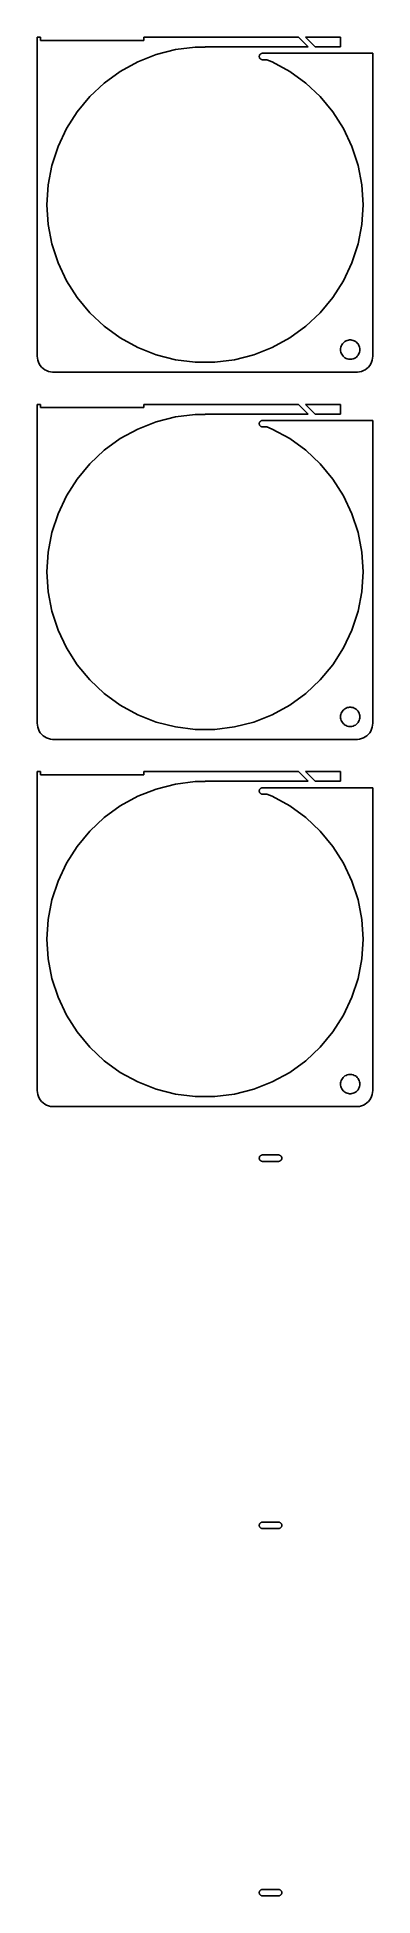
# Model space of a CAD drawing. Header units: metres. Extents: x -52 to 52, y 45 to 622.
import ezdxf

# ---------------------------------------------------------------- set-up
doc = ezdxf.new("R2010")
doc.units = ezdxf.units.M

msp = doc.modelspace()

# ---------------------------------------------------------------- linework, layer by layer
for p, q in [((-51, 622), (-52, 622)), ((-52, 622), (-52, 523)), ((-51, 621), (-51, 622)), ((-19, 621), (-51, 621)), ((29.0099, 621.99), (-19, 621.99)), ((-19, 621.99), (-19, 621)), ((-15.1418, 616.602), (-9.1817, 618.132)), ((-9.1817, 618.132), (-3.0767, 618.903)), ((-3.0767, 618.903), (0, 618.903)), ((0, 618.903), (0, 619)), ((0, 619), (32, 619)), ((32, 619), (29.0099, 621.99)), ((42, 621.99), (31.1312, 621.99)), ((31.1312, 621.99), (34.1213, 619)), ((34.1213, 619), (42, 619)), ((42, 619), (42, 621.99)), ((-26.2555, 611.372), (-20.8632, 614.337)), ((-20.8632, 614.337), (-15.1418, 616.602)), ((16.8189, 616.125), (16.811, 616)), ((16.811, 616), (16.8189, 615.875)), ((16.8424, 616.249), (16.8189, 616.125)), ((16.8189, 615.875), (16.8424, 615.751)), ((16.8812, 616.368), (16.8424, 616.249)), ((16.8424, 615.751), (16.8812, 615.632)), ((16.9347, 616.482), (16.8812, 616.368)), ((16.8812, 615.632), (16.9347, 615.518)), ((17.002, 616.588), (16.9347, 616.482)), ((16.9347, 615.518), (17.002, 615.412)), ((17.082, 616.685), (17.002, 616.588)), ((17.002, 615.412), (17.082, 615.315)), ((17.1736, 616.771), (17.082, 616.685)), ((17.082, 615.315), (17.1736, 615.229)), ((17.2752, 616.844), (17.1736, 616.771)), ((17.1736, 615.229), (17.2752, 615.156)), ((17.3852, 616.905), (17.2752, 616.844)), ((17.2752, 615.156), (17.3852, 615.095)), ((17.502, 616.951), (17.3852, 616.905)), ((17.3852, 615.095), (17.502, 615.049)), ((17.6236, 616.982), (17.502, 616.951)), ((17.502, 615.049), (17.6236, 615.018)), ((17.7482, 616.998), (17.6236, 616.982)), ((17.6236, 615.018), (17.7482, 615.002)), ((18.561, 616.998), (17.7482, 616.998)), ((17.7482, 615.002), (19.1824, 615.002)), ((52, 617), (18.561, 617)), ((18.561, 617), (18.561, 616.998)), ((19.1824, 615.002), (20.8632, 614.337)), ((20.8632, 614.337), (26.2555, 611.372)), ((52, 523), (52, 617)), ((-35.7195, 603.543), (-31.2338, 607.755)), ((-31.2338, 607.755), (-26.2555, 611.372)), ((26.2555, 611.372), (31.2338, 607.755)), ((31.2338, 607.755), (35.7195, 603.543)), ((-39.6418, 598.801), (-35.7195, 603.543)), ((35.7195, 603.543), (39.6418, 598.801)), ((-42.939, 593.606), (-39.6418, 598.801)), ((39.6418, 598.801), (42.939, 593.606)), ((-45.559, 588.038), (-42.939, 593.606)), ((42.939, 593.606), (45.559, 588.038)), ((-47.4606, 582.186), (-45.559, 588.038)), ((45.559, 588.038), (47.4606, 582.186)), ((-48.6136, 576.141), (-47.4606, 582.186)), ((47.4606, 582.186), (48.6136, 576.141)), ((-49, 570), (-48.6136, 576.141)), ((48.6136, 576.141), (49, 570)), ((-48.6136, 563.859), (-49, 570)), ((49, 570), (48.6136, 563.859)), ((-47.4606, 557.814), (-48.6136, 563.859)), ((48.6136, 563.859), (47.4606, 557.814)), ((-45.559, 551.962), (-47.4606, 557.814)), ((47.4606, 557.814), (45.559, 551.962)), ((-42.939, 546.394), (-45.559, 551.962)), ((45.559, 551.962), (42.939, 546.394)), ((-39.6418, 541.199), (-42.939, 546.394)), ((42.939, 546.394), (39.6418, 541.199)), ((-35.7195, 536.457), (-39.6418, 541.199)), ((39.6418, 541.199), (35.7195, 536.457)), ((-31.2338, 532.245), (-35.7195, 536.457)), ((-26.2555, 528.628), (-31.2338, 532.245)), ((31.2338, 532.245), (26.2555, 528.628)), ((35.7195, 536.457), (31.2338, 532.245)), ((-20.8632, 525.663), (-26.2555, 528.628)), ((-15.1418, 523.398), (-20.8632, 525.663)), ((20.8632, 525.663), (15.1418, 523.398)), ((26.2555, 528.628), (20.8632, 525.663)), ((42, 525), (42.0237, 525.376)), ((42.0237, 525.376), (42.0942, 525.746)), ((42.0942, 525.746), (42.2107, 526.104)), ((42.2107, 526.104), (42.3711, 526.445)), ((42.3711, 526.445), (42.5729, 526.763)), ((42.5729, 526.763), (42.8131, 527.054)), ((42.8131, 527.054), (43.0877, 527.312)), ((43.0877, 527.312), (43.3925, 527.533)), ((43.3925, 527.533), (43.7227, 527.714)), ((43.7227, 527.714), (44.0729, 527.853)), ((44.0729, 527.853), (44.4379, 527.947)), ((44.4379, 527.947), (44.8116, 527.994)), ((44.8116, 527.994), (45.1884, 527.994)), ((45.1884, 527.994), (45.5621, 527.947)), ((45.5621, 527.947), (45.927, 527.853)), ((45.927, 527.853), (46.2773, 527.714)), ((46.2773, 527.714), (46.6075, 527.533)), ((46.6075, 527.533), (46.9123, 527.312)), ((46.9123, 527.312), (47.1869, 527.054)), ((47.1869, 527.054), (47.427, 526.763)), ((47.427, 526.763), (47.6289, 526.445)), ((47.6289, 526.445), (47.7893, 526.104)), ((47.7893, 526.104), (47.9057, 525.746)), ((47.9057, 525.746), (47.9763, 525.376)), ((47.9763, 525.376), (48, 525)), ((-52, 523), (-51.9606, 522.373)), ((-51.9606, 522.373), (-51.8429, 521.757)), ((-51.8429, 521.757), (-51.6489, 521.159)), ((-51.6489, 521.159), (-51.3815, 520.591)), ((-51.3815, 520.591), (-51.0451, 520.061)), ((-51.0451, 520.061), (-50.6448, 519.577)), ((-50.6448, 519.577), (-50.1871, 519.147)), ((-9.1817, 521.868), (-15.1418, 523.398)), ((-3.0767, 521.097), (-9.1817, 521.868)), ((3.0767, 521.097), (-3.0767, 521.097)), ((9.1817, 521.868), (3.0767, 521.097)), ((15.1418, 523.398), (9.1817, 521.868)), ((42.0237, 524.624), (42, 525)), ((42.0942, 524.254), (42.0237, 524.624)), ((42.2107, 523.896), (42.0942, 524.254)), ((42.3711, 523.555), (42.2107, 523.896)), ((42.5729, 523.237), (42.3711, 523.555)), ((42.8131, 522.946), (42.5729, 523.237)), ((43.0877, 522.688), (42.8131, 522.946)), ((43.3925, 522.467), (43.0877, 522.688)), ((43.7227, 522.286), (43.3925, 522.467)), ((44.0729, 522.147), (43.7227, 522.286)), ((44.4379, 522.053), (44.0729, 522.147)), ((44.8116, 522.006), (44.4379, 522.053)), ((45.1884, 522.006), (44.8116, 522.006)), ((45.5621, 522.053), (45.1884, 522.006)), ((45.927, 522.147), (45.5621, 522.053)), ((46.2773, 522.286), (45.927, 522.147)), ((46.6075, 522.467), (46.2773, 522.286)), ((46.9123, 522.688), (46.6075, 522.467)), ((47.1869, 522.946), (46.9123, 522.688)), ((47.427, 523.237), (47.1869, 522.946)), ((47.6289, 523.555), (47.427, 523.237)), ((47.7893, 523.896), (47.6289, 523.555)), ((47.9057, 524.254), (47.7893, 523.896)), ((47.9763, 524.624), (47.9057, 524.254)), ((48, 525), (47.9763, 524.624)), ((50.1871, 519.147), (50.6448, 519.577)), ((50.6448, 519.577), (51.0451, 520.061)), ((51.0451, 520.061), (51.3815, 520.591)), ((51.3815, 520.591), (51.6489, 521.159)), ((51.6489, 521.159), (51.8429, 521.757)), ((51.8429, 521.757), (51.9606, 522.373)), ((51.9606, 522.373), (52, 523)), ((-50.1871, 519.147), (-49.6791, 518.778)), ((-49.6791, 518.778), (-49.1289, 518.476)), ((-49.1289, 518.476), (-48.5451, 518.245)), ((-48.5451, 518.245), (-47.9369, 518.089)), ((-47.9369, 518.089), (-47.3139, 518.01)), ((-47.3139, 518.01), (47.3139, 518.01)), ((47.3139, 518.01), (47.9369, 518.089)), ((47.9369, 518.089), (48.5451, 518.245)), ((48.5451, 518.245), (49.1289, 518.476)), ((49.1289, 518.476), (49.6791, 518.778)), ((49.6791, 518.778), (50.1871, 519.147)), ((-51, 508), (-52, 508)), ((-52, 508), (-52, 409)), ((-51, 507), (-51, 508)), ((29.0099, 507.99), (-19, 507.99)), ((-19, 507.99), (-19, 507)), ((32, 505), (29.0099, 507.99)), ((42, 507.99), (31.1312, 507.99)), ((31.1312, 507.99), (34.1213, 505)), ((42, 505), (42, 507.99)), ((-19, 507), (-51, 507)), ((-20.8632, 500.337), (-15.1418, 502.602)), ((-15.1418, 502.602), (-9.1817, 504.132)), ((-9.1817, 504.132), (-3.0767, 504.903)), ((-3.0767, 504.903), (0, 504.903)), ((0, 504.903), (0, 505)), ((0, 505), (32, 505)), ((16.8189, 502.125), (16.811, 502)), ((16.811, 502), (16.8189, 501.875)), ((16.8424, 502.249), (16.8189, 502.125)), ((16.8812, 502.368), (16.8424, 502.249)), ((16.9347, 502.482), (16.8812, 502.368)), ((17.002, 502.588), (16.9347, 502.482)), ((17.082, 502.685), (17.002, 502.588)), ((17.1736, 502.771), (17.082, 502.685)), ((17.2752, 502.844), (17.1736, 502.771)), ((17.3852, 502.905), (17.2752, 502.844)), ((17.502, 502.951), (17.3852, 502.905)), ((17.6236, 502.982), (17.502, 502.951)), ((17.7482, 502.998), (17.6236, 502.982)), ((18.561, 502.998), (17.7482, 502.998)), ((52, 503), (18.561, 503)), ((18.561, 503), (18.561, 502.998)), ((34.1213, 505), (42, 505)), ((52, 409), (52, 503)), ((-31.2338, 493.755), (-26.2555, 497.372)), ((-26.2555, 497.372), (-20.8632, 500.337)), ((16.8189, 501.875), (16.8424, 501.751)), ((16.8424, 501.751), (16.8812, 501.632)), ((16.8812, 501.632), (16.9347, 501.518)), ((16.9347, 501.518), (17.002, 501.412)), ((17.002, 501.412), (17.082, 501.315)), ((17.082, 501.315), (17.1736, 501.229)), ((17.1736, 501.229), (17.2752, 501.156)), ((17.2752, 501.156), (17.3852, 501.095)), ((17.3852, 501.095), (17.502, 501.049)), ((17.502, 501.049), (17.6236, 501.018)), ((17.6236, 501.018), (17.7482, 501.002)), ((17.7482, 501.002), (19.1824, 501.002)), ((19.1824, 501.002), (20.8632, 500.337)), ((20.8632, 500.337), (26.2555, 497.372)), ((26.2555, 497.372), (31.2338, 493.755)), ((-35.7195, 489.543), (-31.2338, 493.755)), ((31.2338, 493.755), (35.7195, 489.543)), ((-42.939, 479.606), (-39.6418, 484.801)), ((-39.6418, 484.801), (-35.7195, 489.543)), ((35.7195, 489.543), (39.6418, 484.801)), ((39.6418, 484.801), (42.939, 479.606)), ((-45.559, 474.038), (-42.939, 479.606)), ((42.939, 479.606), (45.559, 474.038)), ((-47.4606, 468.186), (-45.559, 474.038)), ((45.559, 474.038), (47.4606, 468.186)), ((-48.6136, 462.141), (-47.4606, 468.186)), ((47.4606, 468.186), (48.6136, 462.141)), ((-49, 456), (-48.6136, 462.141)), ((48.6136, 462.141), (49, 456)), ((-48.6136, 449.859), (-49, 456)), ((49, 456), (48.6136, 449.859)), ((-47.4606, 443.814), (-48.6136, 449.859)), ((48.6136, 449.859), (47.4606, 443.814)), ((-45.559, 437.962), (-47.4606, 443.814)), ((47.4606, 443.814), (45.559, 437.962)), ((-42.939, 432.394), (-45.559, 437.962)), ((45.559, 437.962), (42.939, 432.394)), ((-39.6418, 427.199), (-42.939, 432.394)), ((-35.7195, 422.457), (-39.6418, 427.199)), ((39.6418, 427.199), (35.7195, 422.457)), ((42.939, 432.394), (39.6418, 427.199)), ((-31.2338, 418.245), (-35.7195, 422.457)), ((35.7195, 422.457), (31.2338, 418.245)), ((-26.2555, 414.628), (-31.2338, 418.245)), ((31.2338, 418.245), (26.2555, 414.628)), ((-20.8632, 411.663), (-26.2555, 414.628)), ((-15.1418, 409.398), (-20.8632, 411.663)), ((20.8632, 411.663), (15.1418, 409.398)), ((26.2555, 414.628), (20.8632, 411.663)), ((42, 411), (42.0237, 411.376)), ((42.0237, 410.624), (42, 411)), ((42.0237, 411.376), (42.0942, 411.746)), ((42.0942, 410.254), (42.0237, 410.624)), ((42.0942, 411.746), (42.2107, 412.104)), ((42.2107, 409.896), (42.0942, 410.254)), ((42.2107, 412.104), (42.3711, 412.445)), ((42.3711, 409.555), (42.2107, 409.896)), ((42.3711, 412.445), (42.5729, 412.763)), ((42.5729, 412.763), (42.8131, 413.054)), ((42.8131, 413.054), (43.0877, 413.312)), ((43.0877, 413.312), (43.3925, 413.533)), ((43.3925, 413.533), (43.7227, 413.714)), ((43.7227, 413.714), (44.0729, 413.853)), ((44.0729, 413.853), (44.4379, 413.947)), ((44.4379, 413.947), (44.8116, 413.994)), ((44.8116, 413.994), (45.1884, 413.994)), ((45.1884, 413.994), (45.5621, 413.947)), ((45.5621, 413.947), (45.927, 413.853)), ((45.927, 413.853), (46.2773, 413.714)), ((46.2773, 413.714), (46.6075, 413.533)), ((46.6075, 413.533), (46.9123, 413.312)), ((46.9123, 413.312), (47.1869, 413.054)), ((47.1869, 413.054), (47.427, 412.763)), ((47.427, 412.763), (47.6289, 412.445)), ((47.6289, 412.445), (47.7893, 412.104)), ((47.7893, 409.896), (47.6289, 409.555)), ((47.7893, 412.104), (47.9057, 411.746)), ((47.9057, 410.254), (47.7893, 409.896)), ((47.9057, 411.746), (47.9763, 411.376)), ((47.9763, 410.624), (47.9057, 410.254)), ((47.9763, 411.376), (48, 411)), ((48, 411), (47.9763, 410.624)), ((-52, 409), (-51.9606, 408.373)), ((-51.9606, 408.373), (-51.8429, 407.757)), ((-51.8429, 407.757), (-51.6489, 407.159)), ((-51.6489, 407.159), (-51.3815, 406.591)), ((-51.3815, 406.591), (-51.0451, 406.061)), ((-51.0451, 406.061), (-50.6448, 405.577)), ((-50.6448, 405.577), (-50.1871, 405.147)), ((-50.1871, 405.147), (-49.6791, 404.778)), ((-49.6791, 404.778), (-49.1289, 404.476)), ((-49.1289, 404.476), (-48.5451, 404.245)), ((-48.5451, 404.245), (-47.9369, 404.089)), ((-47.9369, 404.089), (-47.3139, 404.01)), ((-47.3139, 404.01), (47.3139, 404.01)), ((-9.1817, 407.868), (-15.1418, 409.398)), ((-3.0767, 407.097), (-9.1817, 407.868)), ((3.0767, 407.097), (-3.0767, 407.097)), ((9.1817, 407.868), (3.0767, 407.097)), ((15.1418, 409.398), (9.1817, 407.868)), ((42.5729, 409.237), (42.3711, 409.555)), ((42.8131, 408.946), (42.5729, 409.237)), ((43.0877, 408.688), (42.8131, 408.946)), ((43.3925, 408.467), (43.0877, 408.688)), ((43.7227, 408.286), (43.3925, 408.467)), ((44.0729, 408.147), (43.7227, 408.286)), ((44.4379, 408.053), (44.0729, 408.147)), ((44.8116, 408.006), (44.4379, 408.053)), ((45.1884, 408.006), (44.8116, 408.006)), ((45.5621, 408.053), (45.1884, 408.006)), ((45.927, 408.147), (45.5621, 408.053)), ((46.2773, 408.286), (45.927, 408.147)), ((46.6075, 408.467), (46.2773, 408.286)), ((46.9123, 408.688), (46.6075, 408.467)), ((47.1869, 408.946), (46.9123, 408.688)), ((47.427, 409.237), (47.1869, 408.946)), ((47.3139, 404.01), (47.9369, 404.089)), ((47.6289, 409.555), (47.427, 409.237)), ((47.9369, 404.089), (48.5451, 404.245)), ((48.5451, 404.245), (49.1289, 404.476)), ((49.1289, 404.476), (49.6791, 404.778)), ((49.6791, 404.778), (50.1871, 405.147)), ((50.1871, 405.147), (50.6448, 405.577)), ((50.6448, 405.577), (51.0451, 406.061)), ((51.0451, 406.061), (51.3815, 406.591)), ((51.3815, 406.591), (51.6489, 407.159)), ((51.6489, 407.159), (51.8429, 407.757)), ((51.8429, 407.757), (51.9606, 408.373)), ((51.9606, 408.373), (52, 409)), ((-51, 394), (-52, 394)), ((-52, 394), (-52, 295)), ((-51, 393), (-51, 394)), ((-19, 393), (-51, 393)), ((29.0099, 393.99), (-19, 393.99)), ((-19, 393.99), (-19, 393)), ((32, 391), (29.0099, 393.99)), ((42, 393.99), (31.1312, 393.99)), ((31.1312, 393.99), (34.1213, 391)), ((42, 391), (42, 393.99)), ((-20.8632, 386.337), (-15.1418, 388.602)), ((-15.1418, 388.602), (-9.1817, 390.132)), ((-9.1817, 390.132), (-3.0767, 390.903)), ((-3.0767, 390.903), (0, 390.903)), ((0, 390.903), (0, 391)), ((0, 391), (32, 391)), ((16.8189, 388.125), (16.811, 388)), ((16.811, 388), (16.8189, 387.875)), ((16.8424, 388.249), (16.8189, 388.125)), ((16.8189, 387.875), (16.8424, 387.751)), ((16.8812, 388.368), (16.8424, 388.249)), ((16.8424, 387.751), (16.8812, 387.632)), ((16.9347, 388.482), (16.8812, 388.368)), ((16.8812, 387.632), (16.9347, 387.518)), ((17.002, 388.588), (16.9347, 388.482)), ((16.9347, 387.518), (17.002, 387.412)), ((17.082, 388.685), (17.002, 388.588)), ((17.002, 387.412), (17.082, 387.315)), ((17.1736, 388.771), (17.082, 388.685)), ((17.082, 387.315), (17.1736, 387.229)), ((17.2752, 388.844), (17.1736, 388.771)), ((17.1736, 387.229), (17.2752, 387.156)), ((17.3852, 388.905), (17.2752, 388.844)), ((17.2752, 387.156), (17.3852, 387.095)), ((17.502, 388.951), (17.3852, 388.905)), ((17.3852, 387.095), (17.502, 387.049)), ((17.6236, 388.982), (17.502, 388.951)), ((17.502, 387.049), (17.6236, 387.018)), ((17.7482, 388.998), (17.6236, 388.982)), ((17.6236, 387.018), (17.7482, 387.002)), ((18.561, 388.998), (17.7482, 388.998)), ((17.7482, 387.002), (19.1824, 387.002)), ((52, 389), (18.561, 389)), ((18.561, 389), (18.561, 388.998)), ((19.1824, 387.002), (20.8632, 386.337)), ((34.1213, 391), (42, 391)), ((52, 295), (52, 389)), ((-31.2338, 379.755), (-26.2555, 383.372)), ((-26.2555, 383.372), (-20.8632, 386.337)), ((20.8632, 386.337), (26.2555, 383.372)), ((26.2555, 383.372), (31.2338, 379.755)), ((-39.6418, 370.801), (-35.7195, 375.543)), ((-35.7195, 375.543), (-31.2338, 379.755)), ((31.2338, 379.755), (35.7195, 375.543)), ((35.7195, 375.543), (39.6418, 370.801)), ((-42.939, 365.606), (-39.6418, 370.801)), ((39.6418, 370.801), (42.939, 365.606)), ((-45.559, 360.038), (-42.939, 365.606)), ((42.939, 365.606), (45.559, 360.038)), ((-47.4606, 354.186), (-45.559, 360.038)), ((45.559, 360.038), (47.4606, 354.186)), ((-48.6136, 348.141), (-47.4606, 354.186)), ((47.4606, 354.186), (48.6136, 348.141)), ((-49, 342), (-48.6136, 348.141)), ((48.6136, 348.141), (49, 342)), ((-48.6136, 335.859), (-49, 342)), ((49, 342), (48.6136, 335.859)), ((-47.4606, 329.814), (-48.6136, 335.859)), ((48.6136, 335.859), (47.4606, 329.814)), ((-45.559, 323.962), (-47.4606, 329.814)), ((47.4606, 329.814), (45.559, 323.962)), ((-42.939, 318.394), (-45.559, 323.962)), ((45.559, 323.962), (42.939, 318.394)), ((-39.6418, 313.199), (-42.939, 318.394)), ((42.939, 318.394), (39.6418, 313.199)), ((-35.7195, 308.457), (-39.6418, 313.199)), ((39.6418, 313.199), (35.7195, 308.457)), ((-31.2338, 304.245), (-35.7195, 308.457)), ((35.7195, 308.457), (31.2338, 304.245)), ((-26.2555, 300.628), (-31.2338, 304.245)), ((-20.8632, 297.663), (-26.2555, 300.628)), ((26.2555, 300.628), (20.8632, 297.663)), ((31.2338, 304.245), (26.2555, 300.628)), ((-52, 295), (-51.9606, 294.373)), ((-51.9606, 294.373), (-51.8429, 293.757)), ((-15.1418, 295.398), (-20.8632, 297.663)), ((-9.1817, 293.868), (-15.1418, 295.398)), ((15.1418, 295.398), (9.1817, 293.868)), ((20.8632, 297.663), (15.1418, 295.398)), ((42, 297), (42.0237, 297.376)), ((42.0237, 296.624), (42, 297)), ((42.0237, 297.376), (42.0942, 297.746)), ((42.0942, 296.254), (42.0237, 296.624)), ((42.0942, 297.746), (42.2107, 298.104)), ((42.2107, 295.896), (42.0942, 296.254)), ((42.2107, 298.104), (42.3711, 298.445)), ((42.3711, 295.555), (42.2107, 295.896)), ((42.3711, 298.445), (42.5729, 298.763)), ((42.5729, 295.237), (42.3711, 295.555)), ((42.5729, 298.763), (42.8131, 299.054)), ((42.8131, 294.946), (42.5729, 295.237)), ((42.8131, 299.054), (43.0877, 299.312)), ((43.0877, 294.688), (42.8131, 294.946)), ((43.0877, 299.312), (43.3925, 299.533)), ((43.3925, 294.467), (43.0877, 294.688)), ((43.3925, 299.533), (43.7227, 299.714)), ((43.7227, 294.286), (43.3925, 294.467)), ((43.7227, 299.714), (44.0729, 299.853)), ((44.0729, 294.147), (43.7227, 294.286)), ((44.0729, 299.853), (44.4379, 299.947)), ((44.4379, 299.947), (44.8116, 299.994)), ((44.8116, 299.994), (45.1884, 299.994)), ((45.1884, 299.994), (45.5621, 299.947)), ((45.5621, 299.947), (45.927, 299.853)), ((45.927, 299.853), (46.2773, 299.714)), ((46.2773, 294.286), (45.927, 294.147)), ((46.2773, 299.714), (46.6075, 299.533)), ((46.6075, 294.467), (46.2773, 294.286)), ((46.6075, 299.533), (46.9123, 299.312)), ((46.9123, 294.688), (46.6075, 294.467)), ((46.9123, 299.312), (47.1869, 299.054)), ((47.1869, 294.946), (46.9123, 294.688)), ((47.1869, 299.054), (47.427, 298.763)), ((47.427, 295.237), (47.1869, 294.946)), ((47.427, 298.763), (47.6289, 298.445)), ((47.6289, 295.555), (47.427, 295.237)), ((47.6289, 298.445), (47.7893, 298.104)), ((47.7893, 295.896), (47.6289, 295.555)), ((47.7893, 298.104), (47.9057, 297.746)), ((47.9057, 296.254), (47.7893, 295.896)), ((47.9057, 297.746), (47.9763, 297.376)), ((47.9763, 296.624), (47.9057, 296.254)), ((47.9763, 297.376), (48, 297)), ((48, 297), (47.9763, 296.624)), ((51.8429, 293.757), (51.9606, 294.373)), ((51.9606, 294.373), (52, 295)), ((-51.8429, 293.757), (-51.6489, 293.159)), ((-51.6489, 293.159), (-51.3815, 292.591)), ((-51.3815, 292.591), (-51.0451, 292.061)), ((-51.0451, 292.061), (-50.6448, 291.577)), ((-50.6448, 291.577), (-50.1871, 291.147)), ((-50.1871, 291.147), (-49.6791, 290.778)), ((-49.6791, 290.778), (-49.1289, 290.476)), ((-49.1289, 290.476), (-48.5451, 290.245)), ((-48.5451, 290.245), (-47.9369, 290.089)), ((-47.9369, 290.089), (-47.3139, 290.01)), ((-47.3139, 290.01), (47.3139, 290.01)), ((-3.0767, 293.097), (-9.1817, 293.868)), ((3.0767, 293.097), (-3.0767, 293.097)), ((9.1817, 293.868), (3.0767, 293.097)), ((44.4379, 294.053), (44.0729, 294.147)), ((44.8116, 294.006), (44.4379, 294.053)), ((45.1884, 294.006), (44.8116, 294.006)), ((45.5621, 294.053), (45.1884, 294.006)), ((45.927, 294.147), (45.5621, 294.053)), ((47.3139, 290.01), (47.9369, 290.089)), ((47.9369, 290.089), (48.5451, 290.245)), ((48.5451, 290.245), (49.1289, 290.476)), ((49.1289, 290.476), (49.6791, 290.778)), ((49.6791, 290.778), (50.1871, 291.147)), ((50.1871, 291.147), (50.6448, 291.577)), ((50.6448, 291.577), (51.0451, 292.061)), ((51.0451, 292.061), (51.3815, 292.591)), ((51.3815, 292.591), (51.6489, 293.159)), ((51.6489, 293.159), (51.8429, 293.757)), ((16.8189, 274.125), (16.811, 274)), ((16.811, 274), (16.8189, 273.875)), ((16.8424, 274.249), (16.8189, 274.125)), ((16.8189, 273.875), (16.8424, 273.751)), ((16.8812, 274.368), (16.8424, 274.249)), ((16.8424, 273.751), (16.8812, 273.632)), ((16.9347, 274.482), (16.8812, 274.368)), ((16.8812, 273.632), (16.9347, 273.518)), ((17.002, 274.588), (16.9347, 274.482)), ((16.9347, 273.518), (17.002, 273.412)), ((17.082, 274.685), (17.002, 274.588)), ((17.002, 273.412), (17.082, 273.315)), ((17.1736, 274.771), (17.082, 274.685)), ((17.082, 273.315), (17.1736, 273.229)), ((17.2752, 274.844), (17.1736, 274.771)), ((17.1736, 273.229), (17.2752, 273.156)), ((17.3852, 274.905), (17.2752, 274.844)), ((17.2752, 273.156), (17.3852, 273.095)), ((17.502, 274.951), (17.3852, 274.905)), ((17.3852, 273.095), (17.502, 273.049)), ((17.6236, 274.982), (17.502, 274.951)), ((17.502, 273.049), (17.6236, 273.018)), ((17.7482, 274.998), (17.6236, 274.982)), ((17.6236, 273.018), (17.7482, 273.002)), ((22.8738, 274.998), (17.7482, 274.998)), ((17.7482, 273.002), (22.8738, 273.002)), ((22.9984, 274.982), (22.8738, 274.998)), ((22.8738, 273.002), (22.9984, 273.018)), ((23.12, 274.951), (22.9984, 274.982)), ((22.9984, 273.018), (23.12, 273.049)), ((23.2368, 274.905), (23.12, 274.951)), ((23.12, 273.049), (23.2368, 273.095)), ((23.3468, 274.844), (23.2368, 274.905)), ((23.2368, 273.095), (23.3468, 273.156)), ((23.4484, 274.771), (23.3468, 274.844)), ((23.3468, 273.156), (23.4484, 273.229)), ((23.54, 274.685), (23.4484, 274.771)), ((23.4484, 273.229), (23.54, 273.315)), ((23.62, 274.588), (23.54, 274.685)), ((23.54, 273.315), (23.62, 273.412)), ((23.6873, 274.482), (23.62, 274.588)), ((23.62, 273.412), (23.6873, 273.518)), ((23.7408, 274.368), (23.6873, 274.482)), ((23.6873, 273.518), (23.7408, 273.632)), ((23.7796, 274.249), (23.7408, 274.368)), ((23.7408, 273.632), (23.7796, 273.751)), ((23.8031, 274.125), (23.7796, 274.249)), ((23.7796, 273.751), (23.8031, 273.875)), ((23.811, 274), (23.8031, 274.125)), ((23.8031, 273.875), (23.811, 274)), ((16.8189, 160.125), (16.811, 160)), ((16.811, 160), (16.8189, 159.875)), ((16.8424, 160.249), (16.8189, 160.125)), ((16.8189, 159.875), (16.8424, 159.751)), ((16.8812, 160.368), (16.8424, 160.249)), ((16.8424, 159.751), (16.8812, 159.632)), ((16.9347, 160.482), (16.8812, 160.368)), ((16.8812, 159.632), (16.9347, 159.518)), ((17.002, 160.588), (16.9347, 160.482)), ((16.9347, 159.518), (17.002, 159.412)), ((17.082, 160.685), (17.002, 160.588)), ((17.002, 159.412), (17.082, 159.315)), ((17.1736, 160.771), (17.082, 160.685)), ((17.082, 159.315), (17.1736, 159.229)), ((17.2752, 160.844), (17.1736, 160.771)), ((17.1736, 159.229), (17.2752, 159.156)), ((17.3852, 160.905), (17.2752, 160.844)), ((17.2752, 159.156), (17.3852, 159.095)), ((17.502, 160.951), (17.3852, 160.905)), ((17.3852, 159.095), (17.502, 159.049)), ((17.6236, 160.982), (17.502, 160.951)), ((17.502, 159.049), (17.6236, 159.018)), ((17.7482, 160.998), (17.6236, 160.982)), ((17.6236, 159.018), (17.7482, 159.002)), ((22.8738, 160.998), (17.7482, 160.998)), ((17.7482, 159.002), (22.8738, 159.002)), ((22.9984, 160.982), (22.8738, 160.998)), ((22.8738, 159.002), (22.9984, 159.018)), ((23.12, 160.951), (22.9984, 160.982)), ((22.9984, 159.018), (23.12, 159.049)), ((23.2368, 160.905), (23.12, 160.951)), ((23.12, 159.049), (23.2368, 159.095)), ((23.3468, 160.844), (23.2368, 160.905)), ((23.2368, 159.095), (23.3468, 159.156)), ((23.4484, 160.771), (23.3468, 160.844)), ((23.3468, 159.156), (23.4484, 159.229)), ((23.54, 160.685), (23.4484, 160.771)), ((23.4484, 159.229), (23.54, 159.315)), ((23.62, 160.588), (23.54, 160.685)), ((23.54, 159.315), (23.62, 159.412)), ((23.6873, 160.482), (23.62, 160.588)), ((23.62, 159.412), (23.6873, 159.518)), ((23.7408, 160.368), (23.6873, 160.482)), ((23.6873, 159.518), (23.7408, 159.632)), ((23.7796, 160.249), (23.7408, 160.368)), ((23.7408, 159.632), (23.7796, 159.751)), ((23.8031, 160.125), (23.7796, 160.249)), ((23.7796, 159.751), (23.8031, 159.875)), ((23.811, 160), (23.8031, 160.125)), ((23.8031, 159.875), (23.811, 160)), ((16.8424, 46.2487), (16.8189, 46.1253)), ((16.8812, 46.3681), (16.8424, 46.2487)), ((16.9347, 46.4818), (16.8812, 46.3681)), ((17.002, 46.5878), (16.9347, 46.4818)), ((17.082, 46.6845), (17.002, 46.5878)), ((17.1736, 46.7705), (17.082, 46.6845)), ((17.2752, 46.8443), (17.1736, 46.7705)), ((17.3852, 46.9048), (17.2752, 46.8443)), ((17.502, 46.951), (17.3852, 46.9048)), ((17.6236, 46.9823), (17.502, 46.951)), ((17.7482, 46.998), (17.6236, 46.9823)), ((22.8738, 46.998), (17.7482, 46.998)), ((22.9984, 46.9823), (22.8738, 46.998)), ((23.12, 46.951), (22.9984, 46.9823)), ((23.2368, 46.9048), (23.12, 46.951)), ((23.3468, 46.8443), (23.2368, 46.9048)), ((23.4484, 46.7705), (23.3468, 46.8443)), ((23.54, 46.6845), (23.4484, 46.7705)), ((23.62, 46.5878), (23.54, 46.6845)), ((23.6873, 46.4818), (23.62, 46.5878)), ((23.7408, 46.3681), (23.6873, 46.4818)), ((23.7796, 46.2487), (23.7408, 46.3681)), ((23.8031, 46.1253), (23.7796, 46.2487)), ((16.8189, 46.1253), (16.811, 46)), ((16.811, 46), (16.8189, 45.8747)), ((16.8189, 45.8747), (16.8424, 45.7513)), ((16.8424, 45.7513), (16.8812, 45.6319)), ((16.8812, 45.6319), (16.9347, 45.5182)), ((16.9347, 45.5182), (17.002, 45.4122)), ((17.002, 45.4122), (17.082, 45.3154)), ((17.082, 45.3154), (17.1736, 45.2295)), ((17.1736, 45.2295), (17.2752, 45.1557)), ((17.2752, 45.1557), (17.3852, 45.0952)), ((17.3852, 45.0952), (17.502, 45.0489)), ((17.502, 45.0489), (17.6236, 45.0177)), ((17.6236, 45.0177), (17.7482, 45.002)), ((17.7482, 45.002), (22.8738, 45.002)), ((22.8738, 45.002), (22.9984, 45.0177)), ((22.9984, 45.0177), (23.12, 45.0489)), ((23.12, 45.0489), (23.2368, 45.0952)), ((23.2368, 45.0952), (23.3468, 45.1557)), ((23.3468, 45.1557), (23.4484, 45.2295)), ((23.4484, 45.2295), (23.54, 45.3154)), ((23.54, 45.3154), (23.62, 45.4122)), ((23.62, 45.4122), (23.6873, 45.5182)), ((23.6873, 45.5182), (23.7408, 45.6319)), ((23.7408, 45.6319), (23.7796, 45.7513)), ((23.7796, 45.7513), (23.8031, 45.8747)), ((23.811, 46), (23.8031, 46.1253)), ((23.8031, 45.8747), (23.811, 46))]:
    msp.add_line(p, q)

doc.saveas('drawing.dxf')
